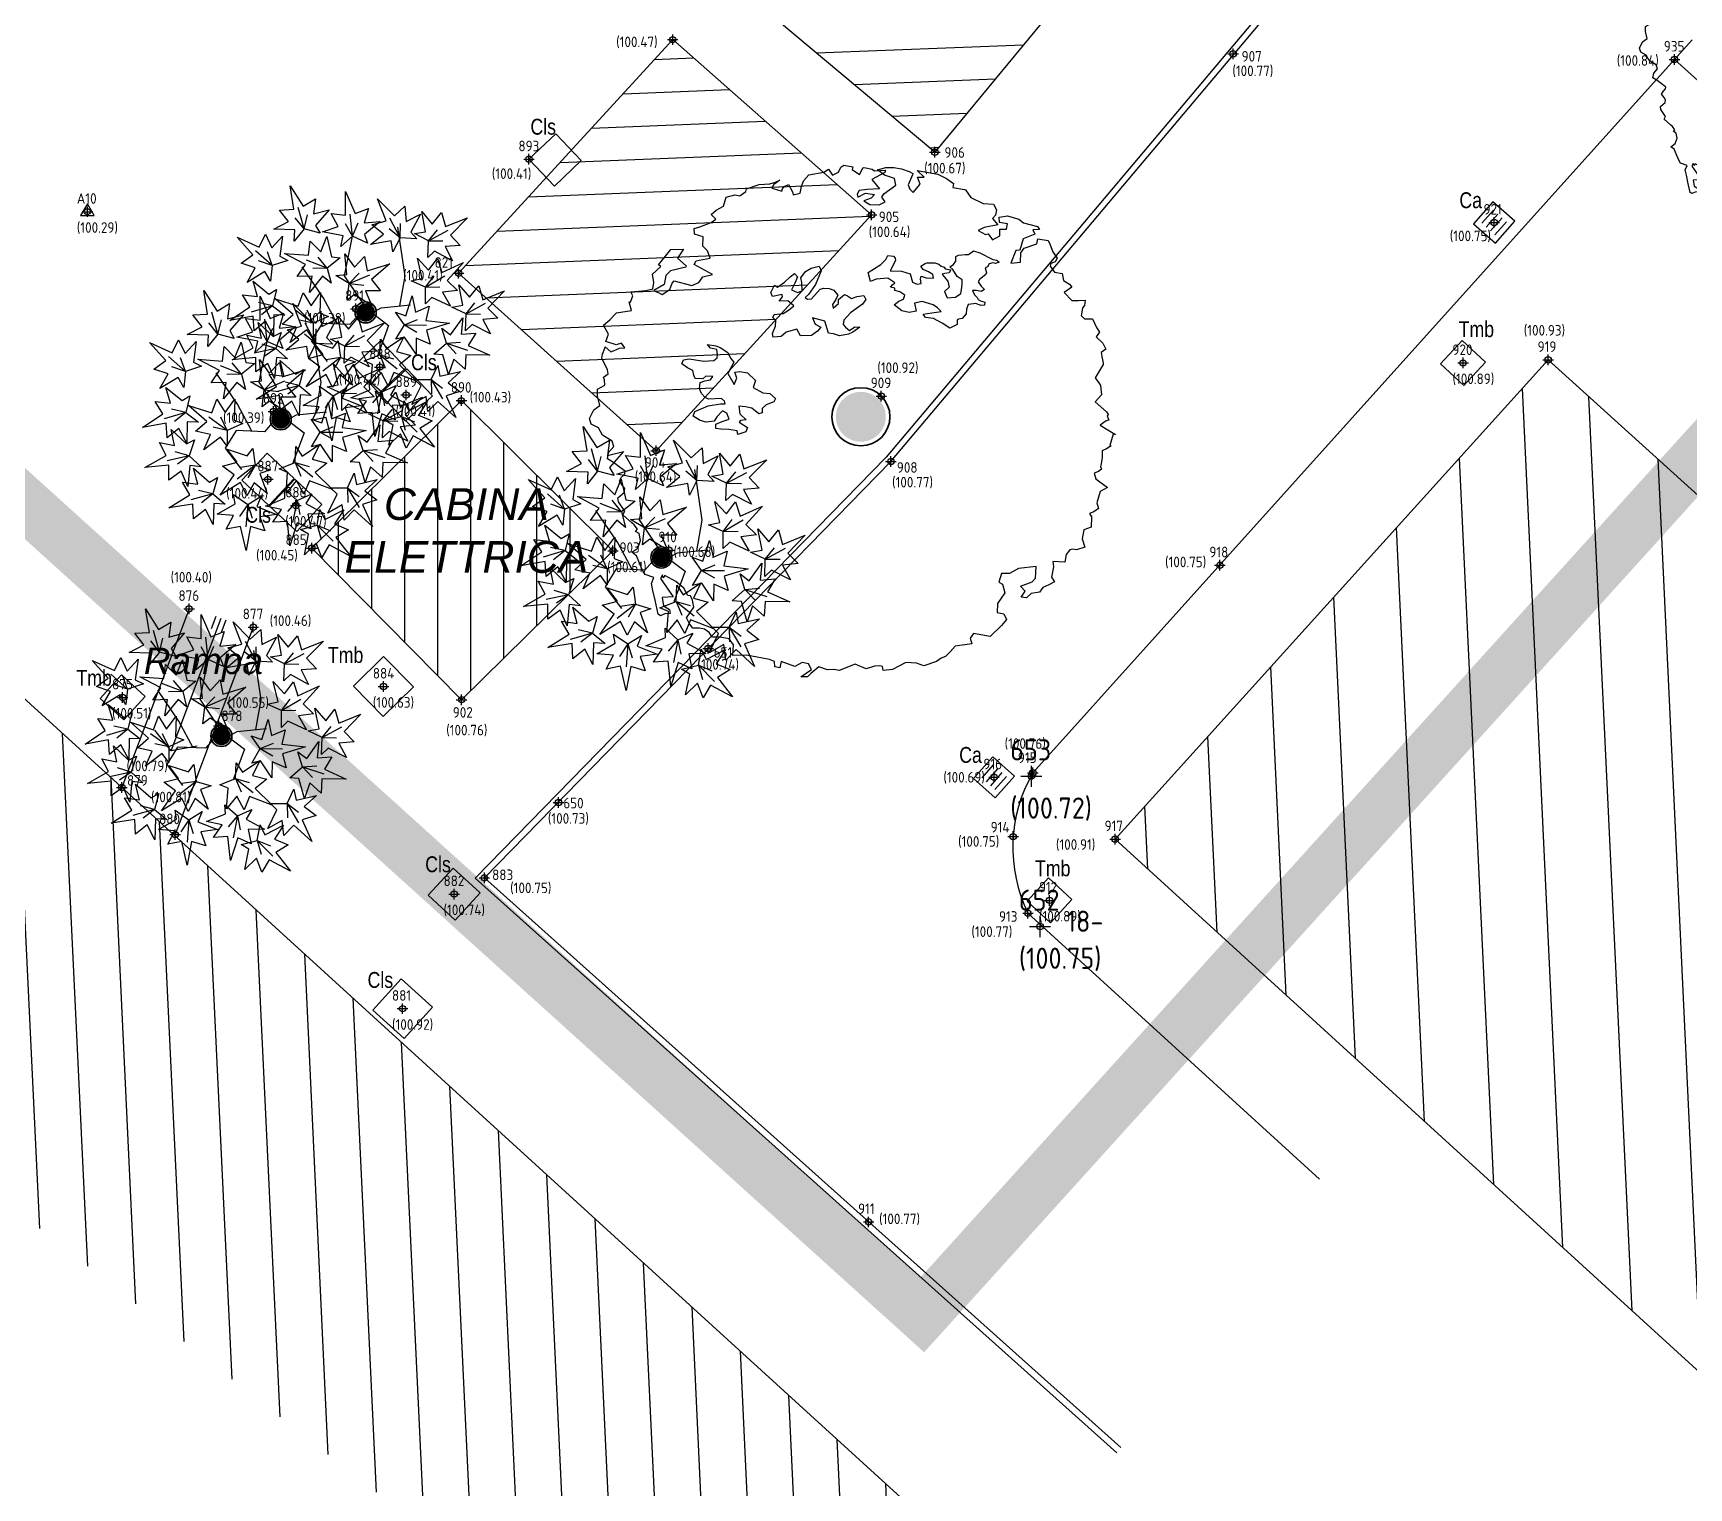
# Model space of a CAD drawing. Extents: x 9555 to 11275, y -8412 to -6382.
# Drawn here: x 10053.6 to 10084.9, y -8126.11 to -8098.61 of the extents above; entities that cross this region are included whole.
import ezdxf
from ezdxf.enums import TextEntityAlignment as Align

# ---------------------------------------------------------------- set-up
doc = ezdxf.new("R2010")
doc.units = 0
doc.header["$MEASUREMENT"] = 0
doc.header["$XCLIPFRAME"] = 2
doc.header["$PDMODE"] = 33
doc.header["$PDSIZE"] = 0.12
doc.linetypes.add('DASHED', pattern=[0.75, 0.5, -0.25])
doc.linetypes.add('TRATTEGGIATA', pattern=[0.75, 0.5, -0.25])
doc.layers.get('0').update_dxf_attribs({"color": 53, "lineweight": 50})
for name, color, linetype in [('02_CAT', 7, 'Continuous'), ('GEI-Nome_P', 6, 'Continuous'), ('GEI-Punti', 7, 'Continuous'), ('Gei-Punti_3D', 3, 'Continuous'), ('GEI-Quote_P', 3, 'Continuous'), ('GEI-Simboli', 6, 'Continuous'), ('Immagine', 181, 'Continuous'), ('Ril-Albero', 104, 'Continuous'), ('Ril-Fabbr_Retino', 8, 'Continuous'), ('Ril-Strada', 4, 'Continuous'), ('Ril-Struttura_Rampa', 4, 'Continuous'), ('Ril-Tomb_CADITOIA-Chiusino', 5, 'Continuous'), ('Ril-Tomb_CEMENTO-Cls', 5, 'Continuous'), ('Ril-Tombino', 5, 'Continuous')]:
    doc.layers.add(name, color=color, linetype=linetype)
doc.layers.add('Gei-Nome_p(OFF)', color=251, linetype='Continuous', plot=False)
for name, color, linetype, lineweight in [('Ril-Albero_Tronco', 3, 'Continuous', 35), ('Ril-Fabbr', 9, 'Continuous', 30), ('Ril-Fabbr_Container-Prefabbricato', 7, 'Continuous', 30), ('x Area Rilievo', 1, 'Continuous', 15)]:
    doc.layers.add(name, color=color, linetype=linetype, lineweight=lineweight)
doc.styles.add('ArialCorsivo', font='ariali.ttf')
doc.styles.add('HELVLA', font='helvl', dxfattribs={"width": 0.8})
doc.styles.get("Standard").update_dxf_attribs({"font": 'isocp.shx'})
picture_1 = doc.add_image_def('image2.png', size_in_pixel=(4950, 3510))
picture_2 = doc.add_image_def('image3.png', size_in_pixel=(3510, 4950))

# ---------------------------------------------------------------- blocks, each defined once
blk = doc.blocks.new('TCa-a')
at = {"layer": 'Ril-Tomb_CADITOIA-Chiusino'}
for p, q in [((-0.15, 0.15), (0.15, 0.15)), ((-0.15, 0.05), (0.15, 0.05)), ((-0.15, -0.05), (0.15, -0.05)), ((-0.15, -0.15), (0.15, -0.15))]:
    blk.add_line(p, q, dxfattribs=at)
blk.add_lwpolyline([(-0.25, -0.25), (0.25, -0.25), (0.25, 0.25), (-0.25, 0.25)], close=True, dxfattribs=at)
blk = doc.blocks.new('ALB_ACERO')
at = {"layer": 'Ril-Albero'}
for p, q in [((-0.753, 1.02), (-0.825, 1.282)), ((-0.753, 1.02), (-0.711, 1.191)), ((-0.162, 0.931), (-0.191, 1.201)), ((-0.753, 1.02), (-0.86, 1.157)), ((-0.162, 0.931), (-0.246, 1.083)), ((-0.162, 0.931), (-0.093, 1.093)), ((0.42, 0.909), (0.287, 1.021)), ((0.42, 0.909), (0.294, 1.15)), ((0.483, 0.441), (0.394, 1.041)), ((0.42, 0.909), (0.425, 1.085)), ((0.768, 0.876), (0.879, 1.01)), ((0.768, 0.876), (1.008, 1.003)), ((-0.258, 0.446), (-0.162, 0.931)), ((0.768, 0.876), (0.944, 0.872)), ((-1.143, 0.571), (-1.346, 0.752)), ((-1.143, 0.571), (-1.307, 0.628)), ((-1.143, 0.571), (-1.201, 0.738)), ((-0.47, 0.54), (-0.723, 0.639)), ((-0.47, 0.54), (-0.582, 0.676)), ((-0.519, 0.182), (-0.775, 0.557)), ((-0.47, 0.54), (-0.644, 0.537)), ((-0.016, 0.083), (-0.258, 0.446)), ((-0.2, 0.352), (-0.079, 0.477)), ((-0.2, 0.352), (0.049, 0.46)), ((0.419, 0.078), (0.483, 0.441)), ((0.731, 0.309), (0.836, 0.447)), ((0.731, 0.309), (0.966, 0.446)), ((-0.2, 0.352), (-0.024, 0.334)), ((0.731, 0.309), (0.907, 0.312)), ((-1.137, 0.081), (-1.397, 0.004)), ((-1.137, 0.081), (-1.308, 0.12)), ((-1.137, 0.081), (-1.272, -0.028)), ((-0.641, -0.133), (-0.862, 0.025)), ((-0.641, -0.133), (-0.716, 0.026)), ((-0.345, -0.143), (-0.519, 0.182)), ((0.078, -0.007), (0.191, 0.055)), ((0.191, 0.055), (0.548, 0.091)), ((1.226, -0.019), (1.335, 0.116)), ((1.226, -0.019), (1.465, 0.111)), ((-0.641, -0.133), (-0.81, -0.094)), ((-0.533, -0.135), (-0.665, -0.348)), ((-0.195, -0.15), (-0.533, -0.135)), ((-0.077, -0.016), (-0.195, -0.15)), ((0.078, -0.007), (0.28, -0.162)), ((0.28, -0.162), (0.147, -0.522)), ((0.473, -0.154), (0.634, -0.088)), ((0.473, -0.154), (0.745, -0.155)), ((0.473, -0.154), (0.626, -0.24)), ((1.226, -0.019), (1.402, -0.021)), ((-1.096, -0.44), (-1.264, -0.389)), ((-0.665, -0.348), (-0.472, -0.602)), ((0.987, -0.376), (1.16, -0.362)), ((0.987, -0.376), (1.246, -0.46)), ((0.987, -0.376), (1.107, -0.505)), ((-1.096, -0.44), (-1.361, -0.497)), ((-1.096, -0.44), (-1.238, -0.539)), ((-0.307, -0.552), (-0.522, -0.719)), ((-0.307, -0.552), (-0.481, -0.579)), ((-0.307, -0.552), (-0.393, -0.703)), ((0.173, -0.519), (0.386, -0.688)), ((0.173, -0.519), (0.24, -0.681)), ((0.173, -0.519), (0.34, -0.566)), ((-0.813, -0.895), (-1.076, -0.966)), ((-0.813, -0.895), (-0.984, -0.852)), ((-0.813, -0.895), (-0.951, -1.001)), ((0.196, -0.972), (0.082, -1.106)), ((0.196, -0.972), (0.143, -1.238)), ((0.196, -0.972), (0.23, -1.142)), ((0.802, -0.821), (0.939, -1.056)), ((0.802, -0.821), (0.805, -0.997)), ((0.802, -0.821), (0.94, -0.927)), ((-0.396, -1.02), (-0.494, -1.167)), ((-0.396, -1.02), (-0.417, -1.291)), ((-0.396, -1.02), (-0.343, -1.185)), ((0.437, -1.27), (0.628, -1.463)), ((0.437, -1.27), (0.484, -1.439)), ((0.437, -1.27), (0.597, -1.337))]:
    blk.add_line(p, q, dxfattribs=at)
for points in [[(-0.753, 1.02), (-0.874, 0.871), (-0.866, 1.007), (-1.121, 1.016), (-0.942, 1.109), (-1.054, 1.25), (-0.876, 1.259), (-0.922, 1.545), (-0.763, 1.297), (-0.613, 1.386), (-0.638, 1.203), (-0.447, 1.253), (-0.611, 1.063), (-0.556, 0.967), (-0.753, 1.02)], [(-0.162, 0.931), (-0.305, 0.803), (-0.275, 0.936), (-0.526, 0.985), (-0.334, 1.049), (-0.422, 1.206), (-0.246, 1.186), (-0.245, 1.476), (-0.128, 1.206), (0.035, 1.27), (-0.02, 1.093), (0.177, 1.112), (-0.015, 0.95), (0.024, 0.847), (-0.162, 0.931)], [(0.42, 0.909), (0.333, 0.738), (0.313, 0.873), (0.061, 0.828), (0.217, 0.957), (0.077, 1.071), (0.249, 1.117), (0.145, 1.387), (0.352, 1.178), (0.48, 1.296), (0.494, 1.112), (0.67, 1.201), (0.55, 0.981), (0.624, 0.899), (0.42, 0.909)], [(0.768, 0.876), (0.597, 0.962), (0.731, 0.983), (0.685, 1.234), (0.814, 1.079), (0.928, 1.219), (0.975, 1.048), (1.244, 1.154), (1.037, 0.945), (1.156, 0.818), (0.971, 0.803), (1.062, 0.628), (0.841, 0.746), (0.759, 0.672), (0.768, 0.876)], [(-1.143, 0.571), (-1.163, 0.381), (-1.231, 0.499), (-1.449, 0.367), (-1.35, 0.543), (-1.521, 0.601), (-1.377, 0.705), (-1.571, 0.92), (-1.302, 0.798), (-1.225, 0.954), (-1.147, 0.787), (-1.014, 0.933), (-1.047, 0.685), (-0.949, 0.635), (-1.143, 0.571)], [(-0.47, 0.54), (-0.423, 0.355), (-0.527, 0.442), (-0.687, 0.243), (-0.654, 0.442), (-0.835, 0.437), (-0.735, 0.584), (-0.992, 0.719), (-0.698, 0.698), (-0.679, 0.871), (-0.548, 0.741), (-0.474, 0.925), (-0.419, 0.68), (-0.31, 0.667), (-0.47, 0.54)], [(-0.2, 0.352), (-0.364, 0.45), (-0.229, 0.461), (-0.256, 0.715), (-0.138, 0.551), (-0.015, 0.682), (0.019, 0.507), (0.296, 0.594), (0.073, 0.401), (0.182, 0.265), (-0.002, 0.264), (0.075, 0.082), (-0.137, 0.217), (-0.224, 0.149), (-0.2, 0.352)], [(0.731, 0.309), (0.556, 0.387), (0.69, 0.414), (0.632, 0.663), (0.769, 0.514), (0.876, 0.659), (0.93, 0.489), (1.195, 0.608), (0.996, 0.39), (1.121, 0.268), (0.937, 0.245), (1.035, 0.074), (0.809, 0.182), (0.731, 0.105), (0.731, 0.309)], [(-1.137, 0.081), (-0.986, -0.036), (-1.121, -0.031), (-1.125, -0.286), (-1.222, -0.109), (-1.361, -0.224), (-1.373, -0.047), (-1.658, -0.098), (-1.413, 0.066), (-1.505, 0.214), (-1.322, 0.192), (-1.376, 0.382), (-1.182, 0.223), (-1.088, 0.28), (-1.137, 0.081)], [(-0.641, -0.133), (-0.64, -0.324), (-0.72, -0.214), (-0.923, -0.368), (-0.843, -0.183), (-1.02, -0.144), (-0.887, -0.025), (-1.104, 0.167), (-0.824, 0.076), (-0.764, 0.239), (-0.667, 0.081), (-0.551, 0.241), (-0.558, -0.01), (-0.455, -0.049), (-0.641, -0.133)], [(0.473, -0.154), (0.363, 0.003), (0.491, -0.042), (0.569, 0.201), (0.61, 0.004), (0.776, 0.074), (0.736, -0.1), (1.024, -0.133), (0.742, -0.219), (0.787, -0.388), (0.618, -0.314), (0.615, -0.511), (0.476, -0.302), (0.369, -0.329), (0.473, -0.154)], [(1.226, -0.019), (1.054, 0.064), (1.188, 0.087), (1.138, 0.337), (1.27, 0.184), (1.381, 0.326), (1.43, 0.155), (1.698, 0.265), (1.493, 0.053), (1.614, -0.072), (1.43, -0.089), (1.523, -0.264), (1.3, -0.148), (1.22, -0.224), (1.226, -0.019)], [(-1.096, -0.44), (-0.954, -0.569), (-1.089, -0.553), (-1.112, -0.807), (-1.195, -0.623), (-1.342, -0.728), (-1.341, -0.55), (-1.629, -0.58), (-1.373, -0.434), (-1.453, -0.28), (-1.272, -0.315), (-1.312, -0.122), (-1.131, -0.296), (-1.032, -0.246), (-1.096, -0.44)], [(0.987, -0.376), (0.93, -0.193), (1.038, -0.275), (1.186, -0.067), (1.166, -0.268), (1.345, -0.252), (1.254, -0.405), (1.518, -0.524), (1.224, -0.52), (1.215, -0.694), (1.076, -0.572), (1.013, -0.759), (0.944, -0.518), (0.834, -0.511), (0.987, -0.376)], [(-0.307, -0.552), (-0.124, -0.606), (-0.252, -0.651), (-0.162, -0.89), (-0.317, -0.76), (-0.405, -0.918), (-0.481, -0.757), (-0.727, -0.909), (-0.559, -0.667), (-0.699, -0.563), (-0.52, -0.516), (-0.64, -0.359), (-0.401, -0.437), (-0.334, -0.349), (-0.307, -0.552)], [(0.173, -0.519), (0.182, -0.328), (0.256, -0.442), (0.467, -0.298), (0.378, -0.479), (0.552, -0.527), (0.413, -0.639), (0.619, -0.842), (0.344, -0.736), (0.276, -0.897), (0.188, -0.734), (0.064, -0.887), (0.083, -0.637), (-0.018, -0.593), (0.173, -0.519)], [(-0.813, -0.895), (-0.665, -1.016), (-0.801, -1.008), (-0.811, -1.263), (-0.903, -1.083), (-1.045, -1.195), (-1.053, -1.017), (-1.339, -1.062), (-1.09, -0.904), (-1.178, -0.753), (-0.995, -0.779), (-1.045, -0.588), (-0.855, -0.753), (-0.759, -0.698), (-0.813, -0.895)], [(0.802, -0.821), (0.881, -0.647), (0.908, -0.78), (1.157, -0.723), (1.007, -0.859), (1.152, -0.967), (0.982, -1.021), (1.1, -1.286), (0.882, -1.087), (0.76, -1.211), (0.738, -1.027), (0.566, -1.125), (0.676, -0.899), (0.598, -0.821), (0.802, -0.821)], [(-0.396, -1.02), (-0.233, -0.921), (-0.286, -1.046), (-0.049, -1.14), (-0.249, -1.168), (-0.191, -1.338), (-0.362, -1.286), (-0.415, -1.571), (-0.481, -1.284), (-0.652, -1.317), (-0.566, -1.153), (-0.763, -1.136), (-0.545, -1.012), (-0.564, -0.903), (-0.396, -1.02)], [(0.196, -0.972), (0.371, -0.893), (0.302, -1.011), (0.526, -1.133), (0.324, -1.136), (0.361, -1.313), (0.199, -1.241), (0.111, -1.517), (0.08, -1.224), (-0.094, -1.235), (0.011, -1.083), (-0.182, -1.042), (0.05, -0.946), (0.044, -0.836), (0.196, -0.972)], [(0.437, -1.27), (0.47, -1.081), (0.529, -1.203), (0.756, -1.086), (0.645, -1.255), (0.812, -1.324), (0.661, -1.418), (0.841, -1.645), (0.581, -1.507), (0.494, -1.657), (0.426, -1.485), (0.284, -1.623), (0.334, -1.377), (0.239, -1.32), (0.437, -1.27)]]:
    blk.add_lwpolyline(points, dxfattribs=at)
at = {"layer": 'Ril-Albero', "const_width": 0.113, "flags": 128}
blk.add_lwpolyline([(-0.056, 0, 1), (0.056, 0, 1)], format="xyb", close=True, dxfattribs=at)
blk = doc.blocks.new('ALB_PINO')
at = {"layer": 'Ril-Albero'}
for points in [[(0.9958, -1.0891), (0.9648, -1.0836), (0.9872, -1.0477), (0.9604, -1.0189), (1.0293, -0.9913), (1.049, -0.9709), (1.0538, -0.8999), (0.9476, -0.9127), (0.8942, -0.9431), (0.8463, -0.9424), (0.8289, -0.9952), (0.8507, -1.0071), (0.8656, -1.0577), (0.8221, -1.1218), (0.8201, -1.1773), (0.8588, -1.1843), (0.8764, -1.2194), (0.8463, -1.2539), (0.7782, -1.3215), (0.6775, -1.3034), (0.6565, -1.3316), (0.6664, -1.3653), (0.5679, -1.3796), (0.5378, -1.4141), (0.509, -1.4408), (0.483, -1.4521), (0.4556, -1.4712), (0.3789, -1.4973), (0.3339, -1.4812), (0.2706, -1.4778), (0.1912, -1.5194), (0.1342, -1.5252), (0.1306, -1.5006), (0.1151, -1.4978), (0.0828, -1.5), (0.0322, -1.5148), (-0.0347, -1.4868), (-0.1296, -1.5256), (-0.1606, -1.5201), (-0.2007, -1.5209), (-0.2535, -1.5034), (-0.3005, -1.5428), (-0.3202, -1.5633), (-0.3603, -1.564), (-0.2964, -1.5196), (-0.314, -1.4845), (-0.3527, -1.4775), (-0.397, -1.5015), (-0.4794, -1.4707), (-0.4863, -1.5094), (-0.5173, -1.5038), (-0.5195, -1.4715), (-0.549, -1.4582), (-0.6342, -1.4429), (-0.6884, -1.4331), (-0.7686, -1.4347), (-0.7652, -1.3714), (-0.7906, -1.3349), (-0.8448, -1.3252), (-0.8926, -1.3245), (-0.899, -1.3154), (-0.9117, -1.2972), (-0.9398, -1.2761), (-0.9708, -1.2705), (-1.0109, -1.2713), (-1.0299, -1.2439), (-1.0476, -1.2088), (-1.0041, -1.1448), (-1.0126, -1.1033), (-1.024, -1.0773), (-1.0394, -1.0745), (-1.0634, -1.0303), (-1.1121, -0.9896), (-1.1776, -0.9538), (-1.1881, -0.9679), (-1.193, -0.951), (-1.205, -0.9729), (-1.1288, -1.0824), (-1.1935, -1.0867), (-1.1863, -1.1359), (-1.1504, -1.1584), (-1.1468, -1.183), (-1.1792, -1.1851), (-1.2052, -1.1964), (-1.2193, -1.1859), (-1.2364, -1.103), (-1.2498, -1.0447), (-1.2584, -1.0032), (-1.2437, -0.9659), (-1.2965, -0.9484), (-1.3092, -0.9302), (-1.3205, -0.9042), (-1.348, -0.8353), (-1.3762, -0.8143), (-1.3397, -0.7889), (-1.3236, -0.7439), (-1.3321, -0.7024), (-1.354, -0.6905), (-1.3434, -0.6764), (-1.3625, -0.649), (-1.3766, -0.6385), (-1.4316, -0.5887), (-1.4196, -0.5669), (-1.4577, -0.5121), (-1.4613, -0.4875), (-1.4234, -0.4544), (-1.4192, -0.4312), (-1.4319, -0.4129), (-1.451, -0.3855), (-1.439, -0.3637), (-1.4194, -0.3433), (-1.4166, -0.3278), (-1.4448, -0.3068), (-1.4871, -0.2752), (-1.523, -0.2528), (-1.516, -0.2141), (-1.4858, -0.1796), (-1.4958, -0.1459), (-1.5535, -0.1115), (-1.5775, -0.0673), (-1.6212, -0.0435), (-1.6311, -0.0097), (-1.6059, 0.0416), (-1.5694, 0.067), (-1.5828, 0.1253), (-1.5836, 0.1654), (-1.5394, 0.1894), (-1.5415, 0.2217), (-1.5465, 0.2386), (-1.5191, 0.2576), (-1.5227, 0.2822), (-1.558, 0.3525), (-1.5538, 0.3757), (-1.5391, 0.413), (-1.5377, 0.4207), (-1.5032, 0.3905), (-1.4863, 0.3955), (-1.4512, 0.4131), (-1.4512, 0.4131), (-1.4188, 0.4153), (-1.4379, 0.4427), (-1.4716, 0.4328), (-1.5321, 0.4517), (-1.5161, 0.4967), (-1.5464, 0.5501), (-1.5085, 0.5832), (-1.4692, 0.624), (-1.3785, 0.6397), (-1.3933, 0.6903), (-1.3856, 0.6889), (-1.3709, 0.7262), (-1.3822, 0.7521), (-1.2929, 0.76), (-1.2514, 0.7686), (-1.2444, 0.8072), (-1.2516, 0.8564), (-1.2031, 0.9036), (-1.2172, 0.9141), (-1.142, 1.0058), (-1.0655, 1.0073), (-1.1024, 0.953), (-1.0505, 0.9081), (-1.0519, 0.9004), (-1.144, 0.877), (-1.1728, 0.8502), (-1.1825, 0.7961), (-1.245, 0.7594), (-1.1936, 0.7342), (-1.148, 0.7659), (-1.1333, 0.8032), (-1.1228, 0.8173), (-1.0158, 0.7901), (-0.9729, 0.8063), (-0.9505, 0.8422), (-0.8921, 0.8557), (-1.0013, 0.9152), (-0.9893, 0.9371), (-0.9725, 0.942), (-0.9064, 0.9541), (-0.9226, 0.9969), (-0.9494, 1.0257), (-0.9474, 1.0813), (-1.0002, 1.0987), (-1.0024, 1.1311), (-0.9686, 1.141), (-0.8998, 1.1685), (-0.8724, 1.1876), (-0.8992, 1.2163), (-0.8704, 1.2431), (-0.8261, 1.2671), (-0.8086, 1.3199), (-0.758, 1.3347), (-0.727, 1.3291), (-0.6905, 1.3545), (-0.6877, 1.37), (-0.6111, 1.3961), (-0.5464, 1.4005), (-0.5126, 1.4104), (-0.4866, 1.4217), (-0.5232, 1.3963), (-0.5351, 1.3745), (-0.5273, 1.3731), (-0.4745, 1.3556), (-0.4718, 1.3711), (-0.4612, 1.3852), (-0.4352, 1.3965), (-0.4112, 1.3522), (-0.4063, 1.3353), (-0.3648, 1.3439), (-0.3592, 1.3748), (-0.3578, 1.3825), (-0.3431, 1.4198), (-0.3129, 1.4543), (-0.2222, 1.47), (-0.1948, 1.489), (-0.1821, 1.4707), (-0.1694, 1.4525), (-0.1343, 1.4701), (-0.121, 1.4997), (-0.1027, 1.5124), (-0.0485, 1.5026), (-0.0513, 1.4871), (-0.009, 1.4556), (0.0148, 1.4992), (0.0303, 1.4964), (0.069, 1.4895), (0.0831, 1.4789), (0.1478, 1.4833), (0.145, 1.4678), (0.0656, 1.4262), (0.1114, 1.37), (0.039, 1.3671), (-0.0102, 1.36), (-0.0222, 1.3381), (-0.0172, 1.3213), (0.0271, 1.3453), (0.0813, 1.3355), (0.0616, 1.3151), (0.0187, 1.2988), (0.0546, 1.2764), (0.1102, 1.2744), (0.1454, 1.292), (0.1263, 1.3194), (0.1263, 1.3194), (0.1382, 1.3412), (0.1748, 1.3666), (0.2113, 1.392), (0.2028, 1.4335), (0.1422, 1.4523), (0.0999, 1.4839), (0.1506, 1.4988), (0.1984, 1.4981), (0.2449, 1.4898), (0.2899, 1.4737), (0.2899, 1.4737), (0.3117, 1.4618), (0.3104, 1.454), (0.2837, 1.3949), (0.295, 1.3689), (0.3155, 1.3493), (0.3562, 1.3979), (0.3399, 1.4407), (0.38, 1.4415), (0.3391, 1.4808), (0.463, 1.4585), (0.5144, 1.4333), (0.5567, 1.4018), (0.5525, 1.3786), (0.6222, 1.366), (0.6299, 1.3646), (0.6617, 1.319), (0.7349, 1.2819), (0.7982, 1.2785), (0.8159, 1.2433), (0.8103, 1.2124), (0.7907, 1.192), (0.8238, 1.1541), (0.7408, 1.137), (0.7057, 1.1194), (0.7493, 1.0956), (0.7662, 1.1005), (0.7916, 1.064), (0.8359, 1.088), (0.8351, 1.1281), (0.8752, 1.1288), (0.8808, 1.1598), (0.8343, 1.1681), (0.8321, 1.2005), (0.8814, 1.2076), (0.9497, 1.1873), (0.9778, 1.1663), (1.0616, 1.1432), (1.0743, 1.125), (1.0342, 1.1242), (1.0455, 1.0982), (0.9766, 1.0707), (0.9564, 1.0024), (0.9317, 0.9989), (0.9023, 0.9243), (0.9593, 0.93), (0.9613, 0.9856), (0.9824, 1.0137), (1.059, 1.0399), (1.0646, 1.0708), (1.1265, 1.0597), (1.1378, 1.0337), (1.1541, 0.9908), (1.1795, 0.9543), (1.1675, 0.9325), (1.1415, 0.9212), (1.1388, 0.9057), (1.1642, 0.8692), (1.2106, 0.8609), (1.2191, 0.8194), (1.255, 0.797), (1.2677, 0.7787), (1.2221, 0.747), (1.2693, 0.6986), (1.3094, 0.6993), (1.3495, 0.7001), (1.3439, 0.6692), (1.3334, 0.6551), (1.3265, 0.6164), (1.3251, 0.6087), (1.3455, 0.589), (1.3856, 0.5898), (1.3934, 0.5884), (1.416, 0.5364), (1.435, 0.509), (1.414, 0.4809), (1.4549, 0.4416), (1.4725, 0.4065), (1.4451, 0.3874), (1.4487, 0.3628), (1.4572, 0.3214), (1.4558, 0.3136), (1.4095, 0.2341), (1.4349, 0.1976), (1.4413, 0.1885), (1.447, 0.1315), (1.4077, 0.0907), (1.4768, 0.0303), (1.4895, 0.0121), (1.4804, 0.0057), (1.4917, -0.0203), (1.4748, -0.0252), (1.4383, -0.0506), (1.5319, -0.1074), (1.5165, -0.1046), (1.4962, -0.1728), (1.5039, -0.1742), (1.4765, -0.1932), (1.4505, -0.2045), (1.4513, -0.2446), (1.4444, -0.2833), (1.4416, -0.2988), (1.4465, -0.3156), (1.4283, -0.3283), (1.4023, -0.3396), (1.4122, -0.3733), (1.4826, -0.426), (1.4384, -0.4499), (1.4181, -0.5182), (1.428, -0.5519), (1.4006, -0.5709), (1.3746, -0.5822), (1.3873, -0.6005), (1.3839, -0.6638), (1.3411, -0.68), (1.3313, -0.7342), (1.3462, -0.7848), (1.2956, -0.7996), (1.2723, -0.7954), (1.2555, -0.8004), (1.2344, -0.8286), (1.2261, -0.875), (1.155, -0.8702), (1.1572, -0.9025), (1.1461, -0.9644), (1.1651, -0.9918), (1.13, -1.0094), (1.0948, -1.0271), (1.0738, -1.0552), (1.0246, -1.0624)], [(0.7224, 0.6694), (0.6884, 0.6812), (0.6767, 0.6795), (0.6455, 0.6756), (0.6347, 0.6471), (0.6334, 0.6188), (0.6094, 0.5908), (0.5878, 0.5871), (0.5794, 0.5829), (0.58, 0.5543), (0.5341, 0.5321), (0.4884, 0.5632), (0.4364, 0.5915), (0.3878, 0.5965), (0.3742, 0.616), (0.4273, 0.6255), (0.4837, 0.6324), (0.4612, 0.6555), (0.434, 0.6737), (0.369, 0.693), (0.3233, 0.6822), (0.332, 0.635), (0.2906, 0.6272), (0.2467, 0.637), (0.1997, 0.6721), (0.2287, 0.6954), (0.2574, 0.7074), (0.2654, 0.7306), (0.2349, 0.7513), (0.2039, 0.7588), (0.2047, 0.7739), (0.1789, 0.7785), (0.1911, 0.7934), (0.2048, 0.8062), (0.1621, 0.8329), (0.0927, 0.8282), (0.0578, 0.8136), (0.0446, 0.8673), (0.0812, 0.8911), (0.1197, 0.9147), (0.15, 0.9453), (0.162, 0.9698), (0.1973, 0.9653), (0.2067, 0.9541), (0.2084, 0.9424), (0.1926, 0.9072), (0.1759, 0.8779), (0.2439, 0.8752), (0.2963, 0.8601), (0.3102, 0.8101), (0.3383, 0.7974), (0.3636, 0.8004), (0.3594, 0.8297), (0.362, 0.8445), (0.3927, 0.8351), (0.4361, 0.833), (0.4323, 0.8546), (0.4067, 0.8706), (0.3752, 0.8858), (0.3616, 0.9054), (0.3873, 0.9217), (0.3975, 0.9255), (0.4452, 0.9265), (0.4685, 0.9185), (0.4835, 0.9063), (0.5012, 0.8993), (0.507, 0.8887), (0.5401, 0.8828), (0.5313, 0.8653), (0.5057, 0.8604), (0.4899, 0.8576), (0.5002, 0.8405), (0.5223, 0.8156), (0.5311, 0.7798), (0.5034, 0.7525), (0.5195, 0.7154), (0.5698, 0.7196), (0.602, 0.7404), (0.606, 0.7625), (0.609, 0.8), (0.6092, 0.8228), (0.5787, 0.8435), (0.5522, 0.8863), (0.5357, 0.9007), (0.5575, 0.9158), (0.5707, 0.9362), (0.5716, 0.9627), (0.5865, 0.9714), (0.6272, 0.9755), (0.6463, 0.9759), (0.6767, 0.997), (0.7148, 0.9864), (0.793, 0.9457), (0.817, 0.9413), (0.8319, 0.9292), (0.8097, 0.9218), (0.7931, 0.9247), (0.7712, 0.9192), (0.7605, 0.9021), (0.7478, 0.8949), (0.7557, 0.8649), (0.7522, 0.856), (0.7142, 0.8248), (0.7061, 0.8111), (0.7242, 0.785), (0.7433, 0.7645), (0.7241, 0.7527), (0.6931, 0.7602), (0.6718, 0.7583), (0.6826, 0.7336), (0.6987, 0.7174), (0.7059, 0.7046), (0.7197, 0.6965), (0.7452, 0.69), (0.7437, 0.6712)], [(-0.5004, 0.7786), (-0.4587, 0.8095), (-0.4239, 0.8416), (-0.3995, 0.8605), (-0.3808, 0.842), (-0.3971, 0.8031), (-0.417, 0.7636), (-0.3803, 0.7477), (-0.3531, 0.7568), (-0.3545, 0.8071), (-0.3609, 0.8361), (-0.332, 0.874), (-0.2996, 0.8926), (-0.2508, 0.9048), (-0.2382, 0.8781), (-0.2716, 0.7957), (-0.315, 0.736), (-0.3348, 0.7163), (-0.3202, 0.7067), (-0.2965, 0.7094), (-0.2442, 0.7675), (-0.2232, 0.7742), (-0.1899, 0.7717), (-0.1614, 0.7619), (-0.1379, 0.731), (-0.1509, 0.7042), (-0.1701, 0.6751), (-0.166, 0.6523), (-0.1342, 0.6803), (-0.1334, 0.7046), (-0.0989, 0.7344), (-0.0794, 0.7263), (-0.0553, 0.7115), (-0.0219, 0.7229), (0.0189, 0.7296), (0.0297, 0.7055), (0.0095, 0.6778), (-0.0618, 0.6243), (-0.1022, 0.5803), (-0.1058, 0.5542), (-0.0924, 0.5379), (-0.0678, 0.5195), (-0.0359, 0.5417), (-0.0062, 0.5387), (-0.0488, 0.5091), (-0.0741, 0.4974), (-0.1274, 0.486), (-0.1635, 0.4983), (-0.1942, 0.5026), (-0.2171, 0.5754), (-0.2903, 0.5955), (-0.2751, 0.5567), (-0.2411, 0.539), (-0.2604, 0.5157), (-0.2967, 0.4885), (-0.3632, 0.4876), (-0.3842, 0.5263), (-0.4489, 0.5088), (-0.4794, 0.4817), (-0.5265, 0.4786), (-0.5319, 0.5005), (-0.5134, 0.5448), (-0.5109, 0.5781), (-0.5297, 0.5966), (-0.5206, 0.6147), (-0.4672, 0.6203), (-0.4344, 0.6411), (-0.403, 0.6669), (-0.4395, 0.6967), (-0.4911, 0.6944), (-0.471, 0.7221), (-0.4721, 0.7351), (-0.5303, 0.7223), (-0.5411, 0.7464), (-0.519, 0.7912)], [(-0.7429, -0.084), (-0.7942, -0.0764), (-0.8416, -0.0745), (-0.8722, -0.0706), (-0.8724, -0.0443), (-0.8333, -0.0283), (-0.7913, -0.0145), (-0.806, 0.0227), (-0.8317, 0.0356), (-0.8662, -0.001), (-0.8822, -0.0261), (-0.9295, -0.0324), (-0.9655, -0.0226), (-1.0086, 0.0033), (-0.9987, 0.0311), (-0.9168, 0.0657), (-0.8439, 0.0772), (-0.816, 0.0771), (-0.8195, 0.0942), (-0.8382, 0.1091), (-0.9163, 0.105), (-0.9358, 0.1151), (-0.9576, 0.1404), (-0.9708, 0.1675), (-0.9656, 0.206), (-0.9375, 0.2157), (-0.9033, 0.2227), (-0.89, 0.2417), (-0.9323, 0.2444), (-0.9501, 0.2279), (-0.9956, 0.2311), (-1.0036, 0.2506), (-1.0102, 0.2781), (-1.0419, 0.2937), (-1.0754, 0.3178), (-1.0661, 0.3425), (-1.0322, 0.3479), (-0.944, 0.3353), (-0.8843, 0.3377), (-0.8633, 0.3537), (-0.8612, 0.3747), (-0.8656, 0.4051), (-0.9038, 0.4119), (-0.9227, 0.4351), (-0.8717, 0.4259), (-0.8455, 0.4162), (-0.7998, 0.3867), (-0.7829, 0.3524), (-0.7643, 0.3277), (-0.7995, 0.26), (-0.762, 0.194), (-0.7453, 0.2322), (-0.7568, 0.2688), (-0.7267, 0.2716), (-0.6818, 0.2651), (-0.6342, 0.2187), (-0.6467, 0.1766), (-0.5886, 0.1431), (-0.5479, 0.1407), (-0.5123, 0.1097), (-0.524, 0.0904), (-0.5684, 0.0721), (-0.5937, 0.0503), (-0.5935, 0.024), (-0.6128, 0.0176), (-0.6544, 0.0514), (-0.6924, 0.0598), (-0.7328, 0.0638), (-0.7281, 0.0169), (-0.6899, -0.0179), (-0.7238, -0.0233), (-0.7322, -0.0333), (-0.682, -0.0654), (-0.6914, -0.09), (-0.7387, -0.1061)]]:
    blk.add_lwpolyline(points, close=True, dxfattribs=at)
at = {"layer": 'Ril-Albero', "const_width": 0.15, "flags": 128}
blk.add_lwpolyline([(-0.075, 0, 1), (0.075, 0, 1)], format="xyb", close=True, dxfattribs=at)
blk = doc.blocks.new('-Fgl. 957E Estratto Foglio Intero_PostFR2')
at = {"layer": 'Immagine'}
image = blk.add_image(picture_1, insert=(9917.284, -8422.509), size_in_units=(838.183, 594.348), rotation=0.00109, dxfattribs=at)
image.set_boundary_path([(308.756, 193.629), (4680.161, 3410.458)])
image.dxf.flags = 15
blk = doc.blocks.new('-Fgl. 958 Estratto Foglio Intero_PostFR3')
at = {"layer": 'Immagine'}
image = blk.add_image(picture_2, insert=(9716.786, -8308.175), size_in_units=(1485.814, 2095.379), rotation=-0.001044, dxfattribs=at)
image.set_boundary_path([(486.986, 415.0435), (2987.88, 4584.8433)])
image.dxf.flags = 15
blk = doc.blocks.new('- Fogli_Unione (Estratti_20043_SpostatoComeAll.957E_SuRIL_PostFR1-FR2-FR3 (2021-02-08)')
for name in ['-Fgl. 958 Estratto Foglio Intero_PostFR3', '-Fgl. 957E Estratto Foglio Intero_PostFR2']:
    blk.add_blockref(name, (0, 0))
blk = doc.blocks.new('2493-1_PostFRAZ')
at = {"layer": '02_CAT'}
blk.add_blockref('- Fogli_Unione (Estratti_20043_SpostatoComeAll.957E_SuRIL_PostFR1-FR2-FR3 (2021-02-08)', (2.401, 6.764), dxfattribs=at)

msp = doc.modelspace()

# ---------------------------------------------------------------- hatches: boundary and pattern name
at = {"layer": 'Ril-Fabbr_Retino'}
h = msp.add_hatch(dxfattribs=at)
h.set_pattern_fill('ANSI31', color=256, scale=5, angle=317.29473, style=0)
h.paths.add_polyline_path([(10069.37, -8094.57), (10073.167, -8097.803), (10070.647, -8100.858), (10066.784, -8097.615)])
h = msp.add_hatch(dxfattribs=at)
h.set_pattern_fill('ANSI31', color=256, scale=5, angle=317.29473, style=0)
h.paths.add_polyline_path([(10065.691, -8098.729), (10069.452, -8102.042), (10065.38, -8106.502), (10061.644, -8103.144)])
h = msp.add_hatch(dxfattribs=at)
h.set_pattern_fill('ANSI31', color=256, scale=7, angle=47.7, style=2)
h.paths.add_polyline_path([(10084.042, -8139.085), (10042.29, -8101.035), (10036.296, -8107.567), (10076.99, -8139.424), (10041.384, -8178.753), (10003.258, -8144.015), (9999.896, -8147.716), (10041.724, -8185.828)])
h.paths.add_polyline_path([(10000.366, -8147.886), (10000.626, -8147.886), (10000.626, -8147.346), (10000.366, -8147.346)], flags=16)
h.paths.add_polyline_path([(10075.512, -8176.775), (10077.093, -8176.775), (10077.093, -8176.115), (10075.512, -8176.115)], flags=17)
h = msp.add_hatch(dxfattribs=at)
h.set_pattern_fill('ANSI31', color=256, scale=10, angle=47.7, style=2)
edge = h.paths.add_edge_path()
edge.add_line((10088.313, -8110.274), (10082.243, -8104.784))
edge.add_line((10082.243, -8104.784), (10074.056, -8113.845))
edge.add_line((10074.056, -8113.845), (10096.107, -8133.963))
edge.add_line((10096.107, -8133.963), (10098.625, -8133.864))
edge.add_line((10098.625, -8133.864), (10099.971, -8132.386))
edge.add_arc((10111.889, -8111.973), 23.637, 175.8782, 239.7219, ccw=False)
h = msp.add_hatch(dxfattribs=at)
h.set_pattern_fill('ANSI31', color=256, scale=5, angle=45, style=2)
h.paths.add_polyline_path([(10064.562, -8108.392), (10061.695, -8105.554), (10058.868, -8108.342), (10061.7, -8111.21)])

# ---------------------------------------------------------------- linework, layer by layer
at = {"layer": 'Gei-Nome_p(OFF)'}
for p, q in [((10072.473, -8112.858), (10072.473, -8112.458)), ((10072.273, -8112.658), (10072.673, -8112.658)), ((10072.637, -8115.698), (10072.637, -8115.298)), ((10072.436, -8115.498), (10072.836, -8115.498))]:
    msp.add_line(p, q, dxfattribs=at)
for p in [(10076.287, -8098.998), (10076.037, -8108.667), (10072.473, -8112.658), (10072.637, -8115.498)]:
    msp.add_point(p, dxfattribs=at)
at = {"layer": 'GEI-Punti', "lineweight": 30}
msp.add_lwpolyline([(10054.625, -8101.832), (10054.495, -8102.057), (10054.755, -8102.057)], close=True, dxfattribs=at)
at = {"layer": 'GEI-Punti'}
for p in [(10065.691, -8098.729), (10084.63, -8099.104), (10062.974, -8100.99), (10070.647, -8100.858), (10054.625, -8101.982), (10069.452, -8102.042), (10081.222, -8102.187), (10061.644, -8103.144), (10059.698, -8103.818), (10082.243, -8104.784), (10060.153, -8104.92), (10080.634, -8104.842), (10060.652, -8105.448), (10061.695, -8105.554), (10069.635, -8105.469), (10058.144, -8105.761), (10065.38, -8106.502), (10069.817, -8106.705), (10058.038, -8107.042), (10058.565, -8107.536), (10058.868, -8108.342), (10064.562, -8108.392), (10065.621, -8108.382), (10056.547, -8109.492), (10057.762, -8109.838), (10066.361, -8110.242), (10060.222, -8110.96), (10055.291, -8111.166), (10061.7, -8111.21), (10057.109, -8111.701), (10072.5, -8112.592), (10055.277, -8112.868), (10071.766, -8112.675), (10063.531, -8113.154), (10056.284, -8113.761), (10072.129, -8113.798), (10074.056, -8113.845), (10062.13, -8114.579), (10061.558, -8114.883), (10072.816, -8115.004), (10072.408, -8115.247), (10060.584, -8117.051), (10069.396, -8121.083)]:
    msp.add_point(p, dxfattribs=at)
at = {"layer": 'Gei-Punti_3D'}
for p in [(10065.691, -8098.729, 100.468), (10076.287, -8098.998, 100.767), (10084.63, -8099.104, 100.839), (10062.974, -8100.99, 100.407), (10070.647, -8100.858, 100.667), (10054.625, -8101.982, 100.288), (10069.452, -8102.042, 100.637), (10081.222, -8102.187, 100.751), (10061.644, -8103.144, 100.406), (10059.698, -8103.818, 100.381), (10082.243, -8104.784, 100.932), (10060.153, -8104.92, 100.418), (10080.634, -8104.842, 100.892), (10060.652, -8105.448, 100.415), (10061.695, -8105.554, 100.426), (10069.635, -8105.469, 100.924), (10058.144, -8105.761, 100.386), (10065.38, -8106.502, 100.638), (10069.817, -8106.705, 100.774), (10058.038, -8107.042, 100.442), (10058.565, -8107.536, 100.469), (10058.868, -8108.342, 100.453), (10064.562, -8108.392, 100.612), (10065.621, -8108.382, 100.685), (10076.037, -8108.667, 100.75), (10056.547, -8109.492, 100.404), (10057.762, -8109.838, 100.461), (10066.361, -8110.242, 100.737), (10060.222, -8110.96, 100.629), (10055.291, -8111.166, 100.506), (10061.7, -8111.21, 100.757), (10057.109, -8111.701, 100.549), (10072.5, -8112.592, 100.757), (10055.277, -8112.868, 100.794), (10071.766, -8112.675, 100.686), (10063.531, -8113.154, 100.733), (10056.284, -8113.761, 100.808), (10072.129, -8113.798, 100.746), (10074.056, -8113.845, 100.907), (10062.13, -8114.579, 100.749), (10061.558, -8114.883, 100.74), (10072.816, -8115.004, 100.887), (10072.408, -8115.247, 100.767), (10060.584, -8117.051, 100.921), (10069.396, -8121.083, 100.766)]:
    msp.add_point(p, dxfattribs=at)
at = {"layer": 'GEI-Simboli'}
for p, q in [((10065.591, -8098.729), (10065.791, -8098.729)), ((10065.691, -8098.829), (10065.691, -8098.629)), ((10076.187, -8098.998), (10076.387, -8098.998)), ((10076.287, -8099.098), (10076.287, -8098.898)), ((10084.53, -8099.104), (10084.73, -8099.104)), ((10084.63, -8099.204), (10084.63, -8099.004)), ((10062.974, -8101.09), (10062.974, -8100.89)), ((10070.547, -8100.858), (10070.747, -8100.858)), ((10070.647, -8100.958), (10070.647, -8100.758)), ((10062.874, -8100.99), (10063.074, -8100.99)), ((10054.625, -8102.082), (10054.625, -8101.882)), ((10054.525, -8101.982), (10054.725, -8101.982)), ((10069.352, -8102.042), (10069.552, -8102.042)), ((10069.452, -8102.142), (10069.452, -8101.942)), ((10081.122, -8102.187), (10081.322, -8102.187)), ((10081.222, -8102.287), (10081.222, -8102.087)), ((10061.544, -8103.144), (10061.744, -8103.144)), ((10061.644, -8103.244), (10061.644, -8103.044)), ((10059.698, -8103.918), (10059.698, -8103.718)), ((10059.598, -8103.818), (10059.798, -8103.818)), ((10082.243, -8104.884), (10082.243, -8104.684)), ((10060.053, -8104.92), (10060.253, -8104.92)), ((10060.153, -8105.02), (10060.153, -8104.82)), ((10080.534, -8104.842), (10080.734, -8104.842)), ((10080.634, -8104.942), (10080.634, -8104.742)), ((10082.143, -8104.784), (10082.343, -8104.784)), ((10060.652, -8105.548), (10060.652, -8105.348)), ((10058.144, -8105.861), (10058.144, -8105.661)), ((10060.552, -8105.448), (10060.752, -8105.448)), ((10061.595, -8105.554), (10061.796, -8105.554)), ((10061.695, -8105.654), (10061.695, -8105.454)), ((10069.535, -8105.469), (10069.735, -8105.469)), ((10069.635, -8105.569), (10069.635, -8105.369)), ((10058.044, -8105.761), (10058.244, -8105.761)), ((10065.28, -8106.502), (10065.48, -8106.502)), ((10065.38, -8106.601), (10065.38, -8106.401)), ((10069.817, -8106.805), (10069.817, -8106.605)), ((10069.717, -8106.705), (10069.917, -8106.705)), ((10057.938, -8107.042), (10058.138, -8107.042)), ((10058.038, -8107.142), (10058.038, -8106.943)), ((10058.465, -8107.536), (10058.665, -8107.536)), ((10058.565, -8107.636), (10058.565, -8107.436)), ((10058.768, -8108.342), (10058.968, -8108.342)), ((10058.868, -8108.442), (10058.868, -8108.242)), ((10064.462, -8108.392), (10064.662, -8108.392)), ((10064.562, -8108.492), (10064.562, -8108.292)), ((10065.521, -8108.382), (10065.72, -8108.382)), ((10065.621, -8108.482), (10065.621, -8108.282)), ((10075.937, -8108.667), (10076.137, -8108.667)), ((10076.037, -8108.767), (10076.037, -8108.567)), ((10056.547, -8109.592), (10056.547, -8109.391)), ((10056.447, -8109.492), (10056.647, -8109.492)), ((10057.762, -8109.938), (10057.762, -8109.738)), ((10057.662, -8109.838), (10057.862, -8109.838)), ((10066.261, -8110.242), (10066.461, -8110.242)), ((10066.361, -8110.342), (10066.361, -8110.142)), ((10060.122, -8110.96), (10060.322, -8110.96)), ((10060.222, -8111.06), (10060.222, -8110.86)), ((10055.192, -8111.166), (10055.391, -8111.166)), ((10055.291, -8111.266), (10055.291, -8111.066)), ((10061.6, -8111.21), (10061.8, -8111.21)), ((10061.7, -8111.31), (10061.7, -8111.11)), ((10057.109, -8111.801), (10057.109, -8111.601)), ((10057.009, -8111.701), (10057.209, -8111.701)), ((10072.5, -8112.692), (10072.5, -8112.492)), ((10055.177, -8112.868), (10055.377, -8112.868)), ((10055.277, -8112.968), (10055.277, -8112.769)), ((10071.666, -8112.675), (10071.866, -8112.675)), ((10071.766, -8112.775), (10071.766, -8112.575)), ((10072.4, -8112.592), (10072.6, -8112.592)), ((10063.431, -8113.154), (10063.631, -8113.154)), ((10063.531, -8113.254), (10063.531, -8113.054)), ((10056.184, -8113.761), (10056.384, -8113.761)), ((10056.284, -8113.861), (10056.284, -8113.661)), ((10072.029, -8113.798), (10072.229, -8113.798)), ((10072.129, -8113.898), (10072.129, -8113.698)), ((10074.056, -8113.945), (10074.056, -8113.745)), ((10073.956, -8113.845), (10074.156, -8113.845)), ((10062.03, -8114.579), (10062.23, -8114.579)), ((10062.13, -8114.679), (10062.13, -8114.479)), ((10061.458, -8114.883), (10061.658, -8114.883)), ((10061.558, -8114.984), (10061.558, -8114.783)), ((10072.716, -8115.004), (10072.916, -8115.004)), ((10072.816, -8115.104), (10072.816, -8114.904)), ((10072.308, -8115.247), (10072.508, -8115.247)), ((10072.408, -8115.347), (10072.408, -8115.147)), ((10060.484, -8117.051), (10060.684, -8117.051)), ((10060.584, -8117.151), (10060.584, -8116.951)), ((10069.396, -8121.184), (10069.396, -8120.984)), ((10069.296, -8121.083), (10069.496, -8121.083))]:
    msp.add_line(p, q, dxfattribs=at)
at = {"layer": 'Ril-Albero_Tronco'}
for centre, radius in [((10059.886, -8103.886), 0.2), ((10069.248, -8105.86), 0.55), ((10058.28, -8105.907), 0.2), ((10065.477, -8108.521), 0.2), ((10057.158, -8111.895), 0.2)]:
    msp.add_circle(centre, radius, dxfattribs=at)
at = {"layer": 'Ril-Fabbr'}
for points in [[(10003.258, -8144.015), (9999.896, -8147.716), (10041.724, -8185.828), (10084.042, -8139.085), (10042.29, -8101.035), (10036.296, -8107.567)], [(10099.971, -8132.386), (10098.625, -8133.864), (10096.107, -8133.963), (10074.056, -8113.845), (10082.243, -8104.784), (10088.313, -8110.274)]]:
    msp.add_lwpolyline(points, dxfattribs=at)
msp.add_lwpolyline([(10058.868, -8108.342), (10061.695, -8105.554), (10064.562, -8108.392), (10061.7, -8111.21)], close=True, dxfattribs=at)
at = {"layer": 'Ril-Fabbr_Container-Prefabbricato'}
for points in [[(10069.37, -8094.57), (10073.167, -8097.803), (10070.647, -8100.858), (10066.784, -8097.615)], [(10065.691, -8098.729), (10069.452, -8102.042), (10065.38, -8106.502), (10061.644, -8103.144)]]:
    msp.add_lwpolyline(points, close=True, dxfattribs=at)
at = {"layer": 'Ril-Strada', "linetype": 'DASHED'}
msp.add_line((10084.63, -8099.104), (10086.555, -8096.981), dxfattribs=at)
at = {"layer": 'Ril-Strada'}
for points in [[(10074.163, -8125.351), (10062.13, -8114.579), (10069.817, -8106.705), (10083.379, -8090.603, 0.64498), (10082.267, -8089.425), (10074.401, -8090.99), (10068.635, -8092.013), (10068.656, -8092.131), (10074.423, -8091.108), (10082.299, -8089.541, -0.64024), (10083.274, -8090.541), (10069.728, -8106.624), (10061.956, -8114.584), (10074.091, -8125.448)], [(10088.23, -8102.342), (10084.63, -8099.104), (10072.5, -8112.592, 0.249737), (10072.408, -8115.247), (10077.921, -8120.276)]]:
    msp.add_lwpolyline(points, format="xyb", dxfattribs=at)
at = {"layer": 'Ril-Struttura_Rampa'}
for p, q in [((10056.547, -8109.492), (10055.277, -8112.868)), ((10057.762, -8109.838), (10056.284, -8113.761))]:
    msp.add_line(p, q, dxfattribs=at)
at = {"layer": 'Ril-Struttura_Rampa', "color": 8}
for p, q in [((10056.208, -8112.179), (10057.155, -8109.665)), ((10056.973, -8109.863), (10057.061, -8109.629)), ((10057.16, -8109.934), (10057.248, -8109.7))]:
    msp.add_line(p, q, dxfattribs=at)
msp.add_lwpolyline([(10056.699, -8112.088), (10056.208, -8112.179), (10055.897, -8111.787)], dxfattribs=at)
at = {"layer": 'Ril-Tomb_CEMENTO-Cls'}
for points in [[(10063.482, -8100.509), (10062.974, -8100.99), (10063.455, -8101.498), (10063.963, -8101.017)], [(10060.167, -8104.426), (10059.658, -8104.907), (10060.139, -8105.415), (10060.648, -8104.934)], [(10060.666, -8104.953), (10060.157, -8105.434), (10060.638, -8105.943), (10061.147, -8105.462)], [(10058.022, -8106.548), (10057.543, -8107.059), (10058.055, -8107.537), (10058.533, -8107.026)], [(10058.549, -8107.041), (10058.071, -8107.552), (10058.582, -8108.03), (10059.06, -8107.519)], [(10061.538, -8114.392), (10062.049, -8114.864), (10061.578, -8115.375), (10061.066, -8114.903)], [(10060.019, -8117.079), (10060.555, -8116.486), (10061.149, -8117.022), (10060.613, -8117.616)]]:
    msp.add_lwpolyline(points, close=True, dxfattribs=at)
at = {"layer": 'Ril-Tombino'}
for points in [[(10080.21, -8104.859), (10080.651, -8105.266), (10081.058, -8104.826), (10080.617, -8104.418)], [(10059.656, -8110.956), (10060.219, -8111.526), (10060.788, -8110.963), (10060.226, -8110.394)], [(10054.868, -8111.186), (10055.311, -8111.59), (10055.715, -8111.146), (10055.272, -8110.742)], [(10072.392, -8115.021), (10072.833, -8115.428), (10073.24, -8114.988), (10072.799, -8114.58)]]:
    msp.add_lwpolyline(points, close=True, dxfattribs=at)
at = {"layer": 'x Area Rilievo', "linetype": 'TRATTEGGIATA', "lineweight": 0, "ltscale": 10, "const_width": 1}
msp.add_lwpolyline([(10561.071, -7840.391), (10415.946, -7709.147), (10326.96, -7738.791), (10288.996, -7748.932), (10283.895, -7766.399), (10280.736, -7779.083), (10263.249, -7802.296), (10149.988, -7927.536), (10182.712, -7957.129), (10084.037, -8066.241), (10054.064, -8039.135), (10024.505, -8071.821), (10019.775, -8077.051), (10070.409, -8122.842), (10149.878, -8034.968), (10222.804, -8100.918), (10229.342, -8093.529), (10229.342, -8093.529), (10397.888, -7907.157), (10402.978, -7911.76), (10454.44, -7958.3)], close=True, dxfattribs=at)

# ---------------------------------------------------------------- block references
at = {"layer": '02_CAT'}
msp.add_blockref('2493-1_PostFRAZ', (0, 0), dxfattribs=at)
at = {"layer": 'Ril-Albero', "color": 1, "xscale": 2.319991276624583, "yscale": 2.319991276624583, "zscale": 2.319991276624583}
msp.add_blockref('ALB_PINO', (10087.755, -8098.865), dxfattribs=at)
at = {"layer": 'Ril-Albero'}
for name, p, xscale, yscale, zscale in [('ALB_PINO', (10069.248, -8105.86), 3.1450101412023, 3.1450101412023, 3.1450101412023), ('ALB_ACERO', (10059.886, -8103.886), 1.547751554669487, 1.547751554669487, 1.547751554669487), ('ALB_ACERO', (10058.28, -8105.907), 1.577422411314331, 1.577422411314331, 1.577422411314331), ('ALB_ACERO', (10065.477, -8108.521), 1.601460148544909, 1.601460148544909, 1.601460148544909), ('ALB_ACERO', (10057.158, -8111.895), 1.553998227769723, 1.553998227769723, 1.553998227769723)]:
    msp.add_blockref(name, p, dxfattribs=dict(at, xscale=xscale, yscale=yscale, zscale=zscale))
at = {"layer": 'Ril-Tomb_CADITOIA-Chiusino', "xscale": 1.1, "yscale": 1.1, "zscale": 1.1, "rotation": 228.3200723281514}
for p in [(10081.222, -8102.187), (10071.766, -8112.675)]:
    msp.add_blockref('TCa-a', p, dxfattribs=at)

# ---------------------------------------------------------------- texts
at = {"layer": 'GEI-Nome_P'}
for s, p in [('935', (10084.43, -8098.954)), ('907', (10076.447, -8099.145)), ('893', (10062.774, -8100.84)), ('906', (10070.829, -8100.963)), ('A10', (10054.425, -8101.832)), ('921', (10081.022, -8102.037)), ('905', (10069.587, -8102.179)), ('821', (10061.189, -8103.042)), ('891', (10059.498, -8103.668)), ('888', (10059.953, -8104.77)), ('920', (10080.434, -8104.692)), ('919', (10082.043, -8104.634)), ('889', (10060.452, -8105.298)), ('890', (10061.496, -8105.404)), ('909', (10069.435, -8105.319)), ('892', (10057.944, -8105.611)), ('887', (10057.838, -8106.892)), ('904', (10065.164, -8106.824)), ('908', (10069.929, -8106.918)), ('886', (10058.365, -8107.386)), ('885', (10058.37, -8108.284)), ('910', (10065.421, -8108.232)), ('903', (10064.686, -8108.433)), ('918', (10075.837, -8108.517)), ('876', (10056.347, -8109.342)), ('877', (10057.562, -8109.688)), ('651', (10066.466, -8110.416)), ('884', (10060.022, -8110.81)), ('875', (10055.092, -8111.016)), ('878', (10057.159, -8111.615)), ('902', (10061.533, -8111.549)), ('915', (10072.217, -8112.406)), ('916', (10071.566, -8112.525)), ('879', (10055.374, -8112.835)), ('650', (10063.623, -8113.264)), ('880', (10055.981, -8113.564)), ('917', (10073.856, -8113.695)), ('914', (10071.702, -8113.719)), ('883', (10062.277, -8114.62)), ('882', (10061.358, -8114.734)), ('912', (10072.616, -8114.854)), ('913', (10071.86, -8115.408)), ('881', (10060.384, -8116.901)), ('911', (10069.196, -8120.934))]:
    msp.add_text(s, height=0.2, dxfattribs=at).set_placement(p)
at = {"layer": 'Gei-Nome_p(OFF)'}
for s, p in [('653', (10072.073, -8112.358)), ('(100.72)', (10072.073, -8113.458)), ('652', (10072.237, -8115.198)), ('18-', (10073.137, -8115.598)), ('(100.75)', (10072.236, -8116.298))]:
    msp.add_text(s, height=0.4, dxfattribs=at).set_placement(p)
at = {"layer": 'GEI-Quote_P'}
for s, p in [('(100.47)', (10064.622, -8098.871)), ('(100.84)', (10083.54, -8099.223)), ('(100.77)', (10076.272, -8099.419)), ('(100.41)', (10062.271, -8101.363)), ('(100.67)', (10070.447, -8101.258)), ('(100.29)', (10054.425, -8102.382)), ('(100.64)', (10069.396, -8102.463)), ('(100.75)', (10080.382, -8102.54)), ('(100.41)', (10060.595, -8103.284)), ('(100.38)', (10058.719, -8104.098)), ('(100.93)', (10081.781, -8104.325)), ('(100.42)', (10059.38, -8105.254)), ('(100.92)', (10069.56, -8105.032)), ('(100.89)', (10080.434, -8105.242)), ('(100.41)', (10060.452, -8105.848)), ('(100.43)', (10061.852, -8105.589)), ('(100.39)', (10057.189, -8105.976)), ('(100.64)', (10064.973, -8107.092)), ('(100.44)', (10057.249, -8107.407)), ('(100.77)', (10069.838, -8107.196)), ('(100.47)', (10058.365, -8107.936)), ('(100.45)', (10057.814, -8108.577)), ('(100.68)', (10065.706, -8108.512)), ('(100.75)', (10074.999, -8108.705)), ('(100.40)', (10056.198, -8108.993)), ('(100.61)', (10064.453, -8108.8)), ('(100.46)', (10058.071, -8109.815)), ('(100.74)', (10066.161, -8110.642)), ('(100.55)', (10057.273, -8111.364)), ('(100.63)', (10060.022, -8111.36)), ('(100.51)', (10055.092, -8111.566)), ('(100.76)', (10061.409, -8111.884)), ('(100.76)', (10071.966, -8112.138)), ('(100.79)', (10055.365, -8112.562)), ('(100.69)', (10070.808, -8112.776)), ('(100.81)', (10055.828, -8113.149)), ('(100.73)', (10063.331, -8113.554)), ('(100.75)', (10071.086, -8113.989)), ('(100.91)', (10072.936, -8114.048)), ('(100.75)', (10062.618, -8114.867)), ('(100.74)', (10061.358, -8115.283)), ('(100.89)', (10072.616, -8115.404)), ('(100.77)', (10071.338, -8115.695)), ('(100.92)', (10060.384, -8117.451)), ('(100.77)', (10069.593, -8121.125))]:
    msp.add_text(s, height=0.2, dxfattribs=at).set_placement(p)
at = {"layer": 'Ril-Fabbr', "color": 7, "insert": (10059.683, -8107.21), "char_height": 0.6, "width": 4.21562, "attachment_point": 1, "style": 'ArialCorsivo'}
msp.add_mtext('\\pxqc;CABINA ELETTRICA', dxfattribs=at)
at = {"layer": 'Ril-Struttura_Rampa', "color": 8, "style": 'ArialCorsivo'}
msp.add_text('Rampa', height=0.5, dxfattribs=at).set_placement((10056.818, -8110.55), align=Align.MIDDLE)
at = {"layer": 'Ril-Tomb_CADITOIA-Chiusino', "style": 'HELVLA', "width": 0.8}
for p in [(10080.778, -8101.765), (10071.322, -8112.253)]:
    msp.add_text('Ca', height=0.3, dxfattribs=at).set_placement(p, align=Align.MIDDLE)
at = {"layer": 'Ril-Tomb_CEMENTO-Cls', "style": 'HELVLA', "width": 0.8}
for p in [(10063.243, -8100.37), (10060.987, -8104.824), (10057.853, -8107.707), (10061.254, -8114.315), (10060.164, -8116.502)]:
    msp.add_text('Cls', height=0.3, dxfattribs=at).set_placement(p, align=Align.MIDDLE)
at = {"layer": 'Ril-Tombino', "style": 'HELVLA', "width": 0.8}
for p in [(10080.885, -8104.198), (10059.507, -8110.358), (10054.753, -8110.791), (10072.876, -8114.392)]:
    msp.add_text('Tmb', height=0.3, dxfattribs=at).set_placement(p, align=Align.MIDDLE)

doc.saveas('drawing.dxf')
